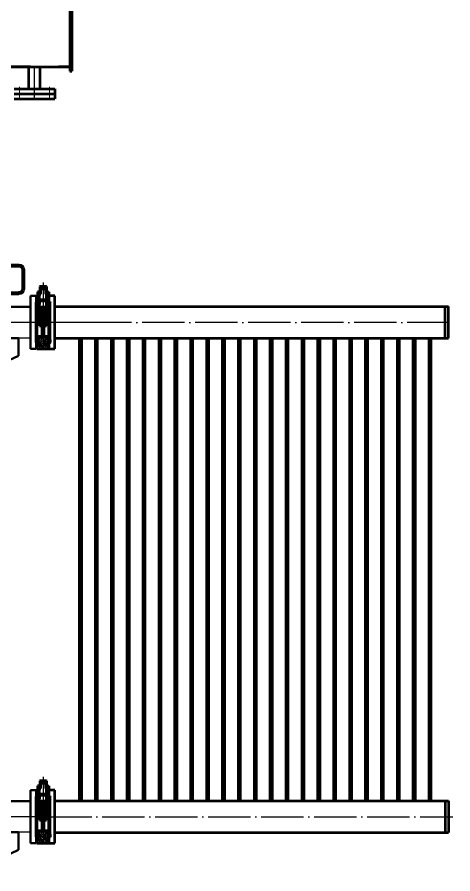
# Model space of a CAD drawing. Header units: inches. Extents: x 0 to 15444, y 0 to 10920.
# Drawn here: x 7705 to 8939, y 6809 to 9236 of the extents above; entities that cross this region are included whole.
import ezdxf

# ---------------------------------------------------------------- set-up
doc = ezdxf.new("R2010")
doc.units = ezdxf.units.IN
doc.header["$LTSCALE"] = 5
doc.header["$MEASUREMENT"] = 0
for name, pattern in [('ACAD_ISO04W100', [30, 24, -3, 0, -3]), ('CENTER', [2, 1.25, -0.25, 0.25, -0.25]), ('HIDDEN', [9.525, 6.35, -3.175]), ('HIDDEN2', [0.1875, 0.125, -0.0625]), ('PHANTOM', [63.5, 31.75, -6.35, 6.35, -6.35, 6.35, -6.35])]:
    doc.linetypes.add(name, pattern=pattern)
doc.layers.get('0').update_dxf_attribs({"color": 1, "linetype": 'ACAD_ISO04W100'})
for name, color, linetype, lineweight in [('1', 4, 'Continuous', 53), ('2', 3, 'Continuous', 20), ('3', 6, 'HIDDEN', 20), ('4', 2, 'PHANTOM', 25), ('中心线', 1, 'CENTER', 9)]:
    doc.layers.add(name, color=color, linetype=linetype, lineweight=lineweight)
doc.layers.add('3中心线层', color=1, linetype='CENTER')

# ---------------------------------------------------------------- blocks, each defined once
blk = doc.blocks.new('safsdf')
at = {"ltscale": 100}
blk.add_line((12172.1, 20759.7), (11962.9, 20759.7), dxfattribs=at)
at = {"layer": '1', "lineweight": 50, "ltscale": 100}
for p, q in [((12146.9, 20834.7), (12162.9, 20834.7)), ((12146.9, 20834.7), (12146.9, 20684.7)), ((12146.9, 20834.7), (12162.9, 20834.7)), ((12146.9, 20834.7), (12162.9, 20834.7)), ((12146.9, 20834.7), (12146.9, 20684.7)), ((12146.9, 20834.7), (12162.9, 20834.7)), ((12162.9, 20834.7), (12162.9, 20684.7)), ((12060.3, 20804), (11962.9, 20804)), ((11962.9, 20804), (11962.9, 20715.5)), ((12146.9, 20804), (12060.3, 20804)), ((12112.9, 20715.5), (11962.9, 20715.5)), ((12112.9, 20715.5), (12002.9, 20715.5)), ((12112.9, 20665.5), (12112.9, 20715.5)), ((11967.9, 20675.5), (11967.9, 20597.8)), ((12146.9, 20684.7), (12162.9, 20684.7)), ((12146.9, 20684.7), (12162.9, 20684.7)), ((12146.9, 20684.7), (12162.9, 20684.7)), ((12146.9, 20684.7), (12162.9, 20684.7)), ((11967.9, 20597.8), (12112.9, 20665.5))]:
    blk.add_line(p, q, dxfattribs=at)
at = {"layer": '1', "lineweight": 30, "ltscale": 100}
blk.add_line((12146.9, 20715.5), (12112.9, 20715.5), dxfattribs=at)
at = {"layer": '1', "lineweight": 50, "ltscale": 100}
blk.add_arc((11967.9, 20715.5), 40, 270, 0, dxfattribs=at)
blk = doc.blocks.new('储油柜-3')
at = {"layer": '1'}
for p, q in [((41543.3, 12300.6, 0), (41543.3, 11623.6, 0)), ((41549.3, 12300.6, 0), (41549.3, 11623.6, 0)), ((41549.3, 11806.6, 0), (41549.3, 11650.6, 0)), ((41273.3, 11635.6, 0), (41543.3, 11635.6, 0)), ((41427.2, 11573.6, 0), (41427.2, 11635.6, 0)), ((41459.2, 11573.6, 0), (41459.2, 11635.6, 0)), ((41543.3, 11623.6, 0), (41549.3, 11623.6, 0)), ((41385.7, 11573.6, 0), (41500.7, 11573.6, 0)), ((41385.7, 11559.6, 0), (41500.7, 11559.6, 0)), ((41385.7, 11559.6, 0), (41500.7, 11559.6, 0)), ((41394.9, 11559.6, 0), (41490.4, 11559.6, 0)), ((41500.7, 11573.6, 0), (41500.7, 11559.6, 0)), ((41500.7, 11559.6, 0), (41500.7, 11545.6, 0)), ((41385.7, 11545.6, 0), (41500.7, 11545.6, 0)), ((41394.9, 11545.6, 0), (41490.4, 11545.6, 0))]:
    blk.add_line(p, q, dxfattribs=at)
at = {"layer": '3', "ltscale": 5}
blk.add_line((41273.3, 11638.6, 0), (41543.3, 11638.6, 0), dxfattribs=at)
at = {"layer": '3中心线层', "ltscale": 100}
blk.add_line((41443.3, 11545.6, 0), (41443.3, 11635.6, 0), dxfattribs=at)
at = {"layer": '中心线', "linetype": 'CENTER', "ltscale": 100}
for p, q in [((41400.7, 11579.1, 0), (41400.7, 11555.6, 0)), ((41485.7, 11579.1, 0), (41485.7, 11555.6, 0)), ((41400.7, 11565.1, 0), (41400.7, 11541.6, 0)), ((41485.7, 11565.1, 0), (41485.7, 11541.6, 0))]:
    blk.add_line(p, q, dxfattribs=at)
blk = doc.blocks.new('等电位装置')
at = {"layer": '1'}
for p, q in [((7648.1, 10104), (7648.1, 10050)), ((7652.1, 10104), (7652.1, 10050)), ((7733.1, 10118), (7662.1, 10118)), ((7733.1, 10114), (7662.1, 10114)), ((7701.5, 10114), (7700.9, 10113.4)), ((7700.9, 10099.6), (7700.9, 10113.4)), ((7701.5, 10099), (7700.9, 10099.6)), ((7714.7, 10114), (7701.5, 10114)), ((7714.7, 10099), (7701.5, 10099)), ((7704.5, 10114), (7705.1, 10113.4)), ((7704.5, 10099), (7705.1, 10099.5)), ((7711.2, 10113.4), (7705.1, 10113.4)), ((7705.1, 10099.5), (7705.1, 10113.4)), ((7711.2, 10099.5), (7705.1, 10099.5)), ((7711.7, 10114), (7711.2, 10113.4)), ((7711.2, 10099.5), (7711.2, 10113.4)), ((7711.7, 10099), (7711.2, 10099.5)), ((7714.7, 10114), (7715.3, 10113.4)), ((7714.7, 10099), (7715.3, 10099.6)), ((7715.3, 10099.6), (7715.3, 10113.4)), ((7733.1, 10118), (7733.1, 10114)), ((7701.5, 10055), (7700.9, 10054.4)), ((7700.9, 10054.4), (7700.9, 10040.6)), ((7714.7, 10055), (7701.5, 10055)), ((7704.5, 10055), (7705.1, 10054.4)), ((7711.2, 10054.4), (7705.1, 10054.4)), ((7705.1, 10054.4), (7705.1, 10040.5)), ((7711.7, 10055), (7711.2, 10054.4)), ((7711.2, 10054.4), (7711.2, 10040.5)), ((7714.7, 10055), (7715.3, 10054.4)), ((7715.3, 10054.4), (7715.3, 10040.6)), ((7733.1, 10040), (7662.1, 10040)), ((7733.1, 10036), (7662.1, 10036)), ((7701.5, 10040), (7700.9, 10040.6)), ((7714.7, 10040), (7701.5, 10040)), ((7704.5, 10040), (7705.1, 10040.5)), ((7711.2, 10040.5), (7705.1, 10040.5)), ((7711.7, 10040), (7711.2, 10040.5)), ((7714.7, 10040), (7715.3, 10040.6)), ((7733.1, 10040), (7733.1, 10036))]:
    blk.add_line(p, q, dxfattribs=at)
for centre, radius, start, end in [((7662.1, 10104), 14, 90, 180), ((7662.1, 10104), 10, 90, 180), ((7662.1, 10050), 14, 180, 270), ((7662.1, 10050), 10, 180, 270)]:
    blk.add_arc(centre, radius, start, end, dxfattribs=at)
at = {"layer": '2', "ltscale": 0.5}
for p, q in [((7704.5, 10114), (7704.5, 10099)), ((7711.7, 10114), (7711.7, 10099)), ((7704.5, 10040), (7704.5, 10055)), ((7711.7, 10040), (7711.7, 10055))]:
    blk.add_line(p, q, dxfattribs=at)
at = {"layer": '4', "linetype": 'HIDDEN2', "ltscale": 0.5}
for p, q in [((7701.1, 10118), (7701.1, 10114)), ((7715.1, 10118), (7715.1, 10114)), ((7701.1, 10040), (7701.1, 10036)), ((7715.1, 10040), (7715.1, 10036))]:
    blk.add_line(p, q, dxfattribs=at)
at = {"layer": '中心线', "lineweight": 25, "ltscale": 5}
for p, q in [((7708.1, 10098.6), (7708.1, 10119.1)), ((7708.1, 10055.3), (7708.1, 10035.6))]:
    blk.add_line(p, q, dxfattribs=at)
blk = doc.blocks.new('散热器左视图')
h = blk.add_hatch()
h.set_pattern_fill('ANSI37', color=256, scale=0.5, angle=90, style=0)
h.set_pattern_definition([(135, (5870.3802, 8707.3477), (-1.122532, -1.122532), []), (225, (5870.3802, 8707.3477), (1.122532, -1.122532), [])])
h.paths.add_polyline_path([(6695.2, 7786.6), (6695.2, 7787.7), (6692.7, 7787.7), (6692.7, 7786.6)])
h.paths.add_polyline_path([(6690.2, 7787.7), (6690.2, 7786.6), (6692.7, 7786.6), (6692.7, 7787.7)])
h = blk.add_hatch()
h.set_pattern_fill('ANSI37', color=256, scale=0.5, angle=90, style=0)
h.set_pattern_definition([(225, (5870.3802, 3983.9217), (-1.122532, 1.122532), []), (135, (5870.3802, 3983.9217), (1.122532, 1.122532), [])])
h.paths.add_polyline_path([(6695.2, 6386.6), (6695.2, 6387.7), (6692.7, 6387.7), (6692.7, 6386.6)])
h.paths.add_polyline_path([(6690.2, 6387.7), (6690.2, 6386.6), (6692.7, 6386.6), (6692.7, 6387.7)])
at = {"layer": '2'}
h = blk.add_hatch(dxfattribs=at)
h.set_pattern_fill('ANSI31', color=256, scale=0.75, angle=90, style=0)
h.set_pattern_definition([(135, (10289.6293, 7999.9324), (-1.683798, -1.683798), [])])
h.paths.add_polyline_path([(6692.7, 7849.7), (6684.2, 7849.7), (6683.2, 7848.7), (6683.2, 7833.7), (6681.2, 7833.7), (6681.2, 7827.7), (6677.7, 7827.7), (6677.7, 7823.7), (6680.6, 7823.7, -0.039279), (6680.8, 7823.8), (6682.7, 7825.7), (6682.7, 7828.7), (6686.1, 7828.7), (6686.1, 7844.7), (6692.7, 7844.7)])
h.paths.add_polyline_path([(6702.2, 7848.7), (6701.2, 7849.7), (6692.7, 7849.7), (6692.7, 7844.7), (6699.3, 7844.7), (6699.3, 7828.7), (6702.7, 7828.7), (6702.7, 7825.7), (6704.5, 7823.8, -0.039279), (6704.7, 7823.7), (6707.7, 7823.7), (6707.7, 7827.7), (6704.2, 7827.7), (6704.2, 7833.7), (6702.2, 7833.7)])
h = blk.add_hatch(dxfattribs=at)
h.set_pattern_fill('ANSI31', color=256, style=0)
h.set_pattern_definition([(45, (6051.2724, 11015.429), (-2.245064, 2.245064), [])])
edge = h.paths.add_edge_path()
edge.add_line((6675.2, 7807.7), (6678.2, 7807.7))
edge.add_line((6678.2, 7807.7), (6678.2, 7793.7))
edge.add_line((6678.2, 7793.7), (6675.2, 7793.7))
edge.add_line((6675.2, 7793.7), (6675.2, 7787.7))
edge.add_line((6675.2, 7787.7), (6676.2, 7786.7))
edge.add_line((6676.2, 7786.7), (6682.7, 7786.7))
edge.add_line((6682.7, 7786.7), (6682.7, 7819.7))
edge.add_line((6682.7, 7819.7), (6680.8, 7821.6))
edge.add_arc((6681.4, 7822.7), 1.27, 231.8826, 240.8801, ccw=False)
edge.add_line((6680.6, 7821.7), (6675.2, 7821.7))
edge.add_line((6675.2, 7821.7), (6675.2, 7807.7))
edge = h.paths.add_edge_path()
edge.add_line((6707.2, 7807.7), (6710.2, 7807.7))
edge.add_line((6710.2, 7807.7), (6710.2, 7821.7))
edge.add_line((6710.2, 7821.7), (6704.7, 7821.7))
edge.add_arc((6703.9, 7822.7), 1.27, 299.1199, 308.1174, ccw=False)
edge.add_line((6704.5, 7821.6), (6702.7, 7819.7))
edge.add_line((6702.7, 7819.7), (6702.7, 7786.7))
edge.add_line((6702.7, 7786.7), (6709.2, 7786.7))
edge.add_line((6709.2, 7786.7), (6710.2, 7787.7))
edge.add_line((6710.2, 7787.7), (6710.2, 7793.7))
edge.add_line((6710.2, 7793.7), (6707.2, 7793.7))
edge.add_line((6707.2, 7793.7), (6707.2, 7807.7))
h = blk.add_hatch(dxfattribs=at)
h.set_pattern_fill('ANSI31', color=256, scale=0.75, style=0)
h.set_pattern_definition([(45, (10289.6293, 7999.9324), (-1.683798, 1.683798), [])])
h.paths.add_polyline_path([(6681.2, 7833.7), (6676.7, 7833.7), (6676.7, 7827.7), (6677.7, 7827.7), (6681.2, 7827.7)])
h.paths.add_polyline_path([(6708.7, 7833.7), (6704.2, 7833.7), (6704.2, 7827.7), (6707.7, 7827.7), (6708.7, 7827.7)])
h = blk.add_hatch(dxfattribs=at)
h.set_pattern_fill('ANSI37', color=256, scale=0.25, angle=90, style=0)
h.set_pattern_definition([(135, (10421.8711, 7999.9324), (-0.561266, -0.561266), []), (225, (10421.8711, 7999.9324), (0.561266, -0.561266), [])])
h.paths.add_polyline_path([(6704.7, 7823.7), (6704.7, 7823.7), (6704.5, 7823.8, 0.572241), (6702.7, 7822.7, 0.572241), (6704.5, 7821.6), (6704.7, 7821.7), (6704.7, 7821.7, 0.230329), (6705.2, 7822.7, 0.230329)])
h.paths.add_polyline_path([(6680.8, 7823.8), (6680.7, 7823.7), (6680.6, 7823.7, 0.230329), (6680.1, 7822.7, 0.230329), (6680.6, 7821.7), (6680.7, 7821.7), (6680.8, 7821.6, 0.572241), (6682.7, 7822.7, 0.572241)])
h = blk.add_hatch(dxfattribs=at)
h.set_pattern_fill('NET', color=256, scale=0.5, angle=45, style=0)
h.set_pattern_definition([(135, (7158.4869, 7358.2398), (1.122532, 1.122532), []), (45, (7158.4869, 7358.2398), (1.122532, -1.122532), [])])
h.paths.add_polyline_path([(6673.2, 7796.2, 0.414214), (6675.2, 7794.2), (6678.2, 7794.2), (6678.2, 7805.2), (6675.2, 7805.2, 0.414214), (6673.2, 7803.2)])
h = blk.add_hatch(dxfattribs=at)
h.set_pattern_fill('ANSI37', color=256, scale=0.5, angle=90, style=0)
h.set_pattern_definition([(135, (5870.3802, 8701.3477), (-1.122532, -1.122532), []), (225, (5870.3802, 8701.3477), (1.122532, -1.122532), [])])
h.paths.add_polyline_path([(6683.1, 7811.3), (6682.7, 7811.3), (6682.7, 7807.7), (6683.1, 7807.7, 1)])
h.paths.add_polyline_path([(6702.7, 7811.3), (6702.3, 7811.3, 1), (6702.3, 7807.7), (6702.7, 7807.7), (6702.7, 7807.8)])
h.paths.add_polyline_path([(6702.7, 7791.3), (6702.3, 7791.3, 1), (6702.3, 7787.7), (6702.7, 7787.7)])
h.paths.add_polyline_path([(6683.1, 7791.3), (6682.7, 7791.3), (6682.7, 7787.7), (6683.1, 7787.7, 1)])
h = blk.add_hatch(dxfattribs=at)
h.set_pattern_fill('NET', color=256, scale=0.5, angle=45, style=0)
h.set_pattern_definition([(45, (6226.8176, 7358.2398), (-1.122532, 1.122532), []), (135, (6226.8176, 7358.2398), (-1.122532, -1.122532), [])])
h.paths.add_polyline_path([(6712.2, 7803.2, 0.414214), (6710.2, 7805.2), (6707.2, 7805.2), (6707.2, 7794.2), (6710.2, 7794.2, 0.414214), (6712.2, 7796.2)])
h = blk.add_hatch(dxfattribs=at)
h.set_pattern_fill('NET', color=256, scale=0.5, angle=45, style=0)
h.set_pattern_definition([(225, (7158.4869, 8135.1788), (1.122532, -1.122532), []), (315, (7158.4869, 8135.1788), (1.122532, 1.122532), [])])
h.paths.add_polyline_path([(6673.2, 7690.2, 0.414214), (6675.2, 7688.2), (6678.2, 7688.2), (6678.2, 7699.2), (6675.2, 7699.2, 0.414214), (6673.2, 7697.2)])
h = blk.add_hatch(dxfattribs=at)
h.set_pattern_fill('NET', color=256, scale=0.5, angle=45, style=0)
h.set_pattern_definition([(315, (6226.8176, 8135.1788), (-1.122532, -1.122532), []), (225, (6226.8176, 8135.1788), (-1.122532, 1.122532), [])])
h.paths.add_polyline_path([(6712.2, 7697.2, 0.414214), (6710.2, 7699.2), (6707.2, 7699.2), (6707.2, 7688.2), (6710.2, 7688.2, 0.414214), (6712.2, 7690.2)])
h = blk.add_hatch(dxfattribs=at)
h.set_pattern_fill('ANSI31', color=256, scale=0.75, style=0)
h.set_pattern_definition([(315, (10289.6293, 4691.337), (-1.683798, -1.683798), [])])
h.paths.add_polyline_path([(6681.2, 6433.7), (6676.7, 6433.7), (6676.7, 6427.7), (6677.7, 6427.7), (6681.2, 6427.7)])
h.paths.add_polyline_path([(6708.7, 6433.7), (6704.2, 6433.7), (6704.2, 6427.7), (6707.7, 6427.7), (6708.7, 6427.7)])
h = blk.add_hatch(dxfattribs=at)
h.set_pattern_fill('ANSI31', color=256, scale=0.75, angle=90, style=0)
h.set_pattern_definition([(225, (10289.6293, 4691.337), (-1.683798, 1.683798), [])])
h.paths.add_polyline_path([(6692.7, 6449.7), (6684.2, 6449.7), (6683.2, 6448.7), (6683.2, 6433.7), (6681.2, 6433.7), (6681.2, 6427.7), (6677.7, 6427.7), (6677.7, 6423.7), (6680.6, 6423.7, -0.039279), (6680.8, 6423.8), (6682.7, 6425.7), (6682.7, 6428.7), (6686.1, 6428.7), (6686.1, 6444.7), (6692.7, 6444.7)])
h.paths.add_polyline_path([(6702.2, 6448.7), (6701.2, 6449.7), (6692.7, 6449.7), (6692.7, 6444.7), (6699.3, 6444.7), (6699.3, 6428.7), (6702.7, 6428.7), (6702.7, 6425.7), (6704.5, 6423.8, -0.039279), (6704.7, 6423.7), (6707.7, 6423.7), (6707.7, 6427.7), (6704.2, 6427.7), (6704.2, 6433.7), (6702.2, 6433.7)])
h = blk.add_hatch(dxfattribs=at)
h.set_pattern_fill('ANSI31', color=256, style=0)
h.set_pattern_definition([(315, (6051.2724, 1675.8403), (-2.245064, -2.245064), [])])
edge = h.paths.add_edge_path()
edge.add_line((6675.2, 6407.7), (6678.2, 6407.7))
edge.add_line((6678.2, 6407.7), (6678.2, 6393.7))
edge.add_line((6678.2, 6393.7), (6675.2, 6393.7))
edge.add_line((6675.2, 6393.7), (6675.2, 6387.7))
edge.add_line((6675.2, 6387.7), (6676.2, 6386.7))
edge.add_line((6676.2, 6386.7), (6682.7, 6386.7))
edge.add_line((6682.7, 6386.7), (6682.7, 6419.7))
edge.add_line((6682.7, 6419.7), (6680.8, 6421.6))
edge.add_arc((6681.4, 6422.7), 1.27, 231.8826, 240.8801, ccw=False)
edge.add_line((6680.6, 6421.7), (6675.2, 6421.7))
edge.add_line((6675.2, 6421.7), (6675.2, 6407.7))
edge = h.paths.add_edge_path()
edge.add_line((6707.2, 6407.7), (6710.2, 6407.7))
edge.add_line((6710.2, 6407.7), (6710.2, 6421.7))
edge.add_line((6710.2, 6421.7), (6704.7, 6421.7))
edge.add_arc((6703.9, 6422.7), 1.27, 299.1199, 308.1174, ccw=False)
edge.add_line((6704.5, 6421.6), (6702.7, 6419.7))
edge.add_line((6702.7, 6419.7), (6702.7, 6386.7))
edge.add_line((6702.7, 6386.7), (6709.2, 6386.7))
edge.add_line((6709.2, 6386.7), (6710.2, 6387.7))
edge.add_line((6710.2, 6387.7), (6710.2, 6393.7))
edge.add_line((6710.2, 6393.7), (6707.2, 6393.7))
edge.add_line((6707.2, 6393.7), (6707.2, 6407.7))
h = blk.add_hatch(dxfattribs=at)
h.set_pattern_fill('ANSI37', color=256, scale=0.25, angle=90, style=0)
h.set_pattern_definition([(225, (10421.8711, 4691.337), (-0.561266, 0.561266), []), (135, (10421.8711, 4691.337), (0.561266, 0.561266), [])])
h.paths.add_polyline_path([(6704.7, 6423.7), (6704.7, 6423.7), (6704.5, 6423.8, 0.572241), (6702.7, 6422.7, 0.572241), (6704.5, 6421.6), (6704.7, 6421.7), (6704.7, 6421.7, 0.230329), (6705.2, 6422.7, 0.230329)])
h.paths.add_polyline_path([(6680.8, 6423.8), (6680.7, 6423.7), (6680.6, 6423.7, 0.230329), (6680.1, 6422.7, 0.230329), (6680.6, 6421.7), (6680.7, 6421.7), (6680.8, 6421.6, 0.572241), (6682.7, 6422.7, 0.572241)])
h = blk.add_hatch(dxfattribs=at)
h.set_pattern_fill('ANSI37', color=256, scale=0.5, angle=90, style=0)
h.set_pattern_definition([(225, (5870.3802, 3989.9217), (-1.122532, 1.122532), []), (135, (5870.3802, 3989.9217), (1.122532, 1.122532), [])])
h.paths.add_polyline_path([(6683.1, 6411.3), (6682.7, 6411.3), (6682.7, 6407.7), (6683.1, 6407.7, 1)])
h.paths.add_polyline_path([(6702.7, 6411.3), (6702.3, 6411.3, 1), (6702.3, 6407.7), (6702.7, 6407.7), (6702.7, 6407.8)])
h.paths.add_polyline_path([(6702.7, 6391.3), (6702.3, 6391.3, 1), (6702.3, 6387.7), (6702.7, 6387.7)])
h.paths.add_polyline_path([(6683.1, 6391.3), (6682.7, 6391.3), (6682.7, 6387.7), (6683.1, 6387.7, 1)])
h = blk.add_hatch(dxfattribs=at)
h.set_pattern_fill('NET', color=256, scale=0.5, angle=45, style=0)
h.set_pattern_definition([(225, (7158.4869, 5333.0295), (1.122532, -1.122532), []), (315, (7158.4869, 5333.0295), (1.122532, 1.122532), [])])
h.paths.add_polyline_path([(6673.2, 6396.2, 0.414214), (6675.2, 6394.2), (6678.2, 6394.2), (6678.2, 6405.2), (6675.2, 6405.2, 0.414214), (6673.2, 6403.2)])
h = blk.add_hatch(dxfattribs=at)
h.set_pattern_fill('NET', color=256, scale=0.5, angle=45, style=0)
h.set_pattern_definition([(315, (6226.8176, 5333.0295), (-1.122532, -1.122532), []), (225, (6226.8176, 5333.0295), (-1.122532, 1.122532), [])])
h.paths.add_polyline_path([(6712.2, 6403.2, 0.414214), (6710.2, 6405.2), (6707.2, 6405.2), (6707.2, 6394.2), (6710.2, 6394.2, 0.414214), (6712.2, 6396.2)])
h = blk.add_hatch(dxfattribs=at)
h.set_pattern_fill('NET', color=256, scale=0.5, angle=45, style=0)
h.set_pattern_definition([(135, (7158.4869, 4556.0905), (1.122532, 1.122532), []), (45, (7158.4869, 4556.0905), (1.122532, -1.122532), [])])
h.paths.add_polyline_path([(6673.2, 6290.2, 0.414214), (6675.2, 6288.2), (6678.2, 6288.2), (6678.2, 6299.2), (6675.2, 6299.2, 0.414214), (6673.2, 6297.2)])
h = blk.add_hatch(dxfattribs=at)
h.set_pattern_fill('NET', color=256, scale=0.5, angle=45, style=0)
h.set_pattern_definition([(45, (6226.8176, 4556.0905), (-1.122532, 1.122532), []), (135, (6226.8176, 4556.0905), (-1.122532, -1.122532), [])])
h.paths.add_polyline_path([(6712.2, 6297.2, 0.414214), (6710.2, 6299.2), (6707.2, 6299.2), (6707.2, 6288.2), (6710.2, 6288.2, 0.414214), (6712.2, 6290.2)])
for p, q in [((6692.7, 7859.3), (6692.7, 7668.4)), ((6678.9, 7766.7), (6706.1, 7766.7)), ((6685.7, 7769.2), (6702.7, 7769.2)), ((5541.5, 7746.7), (6544.9, 7746.7)), ((6669.5, 7746.7), (6715.6, 7746.7)), ((6685.7, 7764.2), (6702.7, 7764.2)), ((6685.7, 7749.2), (6702.7, 7749.2)), ((6685.7, 7744.2), (6702.7, 7744.2)), ((6692.7, 6459.3), (6692.7, 6268.4)), ((6678.9, 6366.7), (6706.1, 6366.7)), ((6685.7, 6369.2), (6702.7, 6369.2)), ((6685.7, 6364.2), (6702.7, 6364.2)), ((6675.2, 6346.7), (5532.1, 6346.7)), ((6669.5, 6346.7), (6715.6, 6346.7)), ((6685.7, 6349.2), (6702.7, 6349.2)), ((6685.7, 6344.2), (6702.7, 6344.2))]:
    blk.add_line(p, q)
at = {"layer": '1'}
for p, q in [((6683.2, 7848.7), (6684.2, 7849.7)), ((6683.2, 7848.7), (6683.2, 7833.7)), ((6701.2, 7849.7), (6684.2, 7849.7)), ((6699.3, 7844.7), (6686.1, 7844.7)), ((6686.1, 7844.7), (6686.1, 7828.7)), ((6699.2, 7841.7), (6686.2, 7841.7)), ((6686.2, 7841.7), (6686.2, 7826.7)), ((6699.2, 7826.7), (6699.2, 7841.7)), ((6699.3, 7828.7), (6699.3, 7844.7)), ((6701.2, 7849.7), (6702.2, 7848.7)), ((6702.2, 7848.7), (6702.2, 7833.7)), ((6675.2, 7821.7), (6680.7, 7821.7)), ((6675.2, 7805.2), (6675.2, 7821.7)), ((6681.2, 7833.7), (6676.7, 7833.7)), ((6676.7, 7833.7), (6676.7, 7821.7)), ((6677.7, 7827.7), (6676.7, 7827.7)), ((6677.7, 7823.7), (6677.7, 7827.7)), ((6677.7, 7827.7), (6681.2, 7827.7)), ((6677.7, 7823.7), (6680.7, 7823.7)), ((6680.7, 7823.7), (6682.7, 7825.7)), ((6680.7, 7821.7), (6682.7, 7819.7)), ((6683.2, 7833.7), (6681.2, 7833.7)), ((6681.2, 7833.7), (6681.2, 7827.7)), ((6682.7, 7825.7), (6682.7, 7828.7)), ((6682.7, 7828.7), (6686.1, 7828.7)), ((6682.7, 7736.7), (6682.7, 7826.7)), ((6686.2, 7826.7), (6682.7, 7826.7)), ((6702.7, 7826.7), (6699.2, 7826.7)), ((6699.3, 7828.7), (6702.7, 7828.7)), ((6702.2, 7833.7), (6708.7, 7833.7)), ((6702.7, 7828.7), (6702.7, 7825.7)), ((6702.7, 7786.7), (6702.7, 7826.7)), ((6704.7, 7823.7), (6702.7, 7825.7)), ((6704.7, 7821.7), (6702.7, 7819.7)), ((6702.7, 7813.8), (6702.7, 7797.4)), ((6704.2, 7833.7), (6704.2, 7827.7)), ((6704.2, 7827.7), (6707.7, 7827.7)), ((6704.7, 7823.7), (6707.7, 7823.7)), ((6704.7, 7821.7), (6710.2, 7821.7)), ((6707.7, 7823.7), (6707.7, 7827.7)), ((6707.7, 7827.7), (6708.7, 7827.7)), ((6708.7, 7833.7), (6708.7, 7821.7)), ((6710.2, 7821.7), (6710.2, 7805.2)), ((6673.2, 7796.2), (6673.2, 7803.2)), ((6673.2, 7690.2), (6673.2, 7803.2)), ((6678.2, 7805.2), (6675.2, 7805.2)), ((6678.2, 7805.2), (6675.2, 7805.2)), ((6675.2, 7699.2), (6675.2, 7794.2)), ((6675.2, 7794.2), (6678.2, 7794.2)), ((6675.2, 7794.2), (6678.2, 7794.2)), ((6678.2, 7794.2), (6678.2, 7805.2)), ((6678.2, 7794.2), (6678.2, 7805.2)), ((6702.7, 7811.3), (6682.7, 7811.3)), ((6702.7, 7807.7), (6682.7, 7807.7)), ((6702.7, 7791.3), (6682.7, 7791.3)), ((6702.7, 7793.7), (6702.7, 7736.7)), ((6707.2, 7794.2), (6707.2, 7805.2)), ((6707.2, 7805.2), (6710.2, 7805.2)), ((6710.2, 7794.2), (6707.2, 7794.2)), ((6710.2, 7794.2), (6710.2, 7699.2)), ((6712.2, 7690.2), (6712.2, 7803.2)), ((6675.2, 7787.7), (6676.2, 7786.7)), ((6676.2, 7786.7), (6682.7, 7786.7)), ((6676.2, 7706.7), (6676.2, 7786.7)), ((6702.7, 7787.7), (6682.7, 7787.7)), ((6682.7, 7772.7), (6685.7, 7769.7)), ((6695.2, 7769.7), (6685.7, 7769.7)), ((6685.7, 7769.7), (6685.7, 7763.7)), ((6685.7, 7768.7), (6702.7, 7768.7)), ((6690.2, 7769.7), (6690.2, 7787.7)), ((6690.2, 7786.6), (6695.2, 7786.6)), ((6695.2, 7769.2), (6695.2, 7787.7)), ((6702.7, 7786.7), (6709.2, 7786.7)), ((6710.2, 7787.7), (6709.2, 7786.7)), ((6709.2, 7706.7), (6709.2, 7786.7)), ((6682.7, 7760.7), (6685.7, 7763.7)), ((6682.7, 7752.7), (6685.7, 7749.7)), ((6682.7, 7740.7), (6685.7, 7743.7)), ((6685.7, 7764.7), (6702.7, 7764.7)), ((6695.2, 7763.7), (6685.7, 7763.7)), ((6695.2, 7749.7), (6685.7, 7749.7)), ((6685.7, 7749.7), (6685.7, 7743.7)), ((6685.7, 7748.7), (6702.7, 7748.7)), ((6685.7, 7744.7), (6702.7, 7744.7)), ((6695.2, 7743.7), (6685.7, 7743.7)), ((6690.2, 7749.7), (6690.2, 7763.7)), ((6690.2, 7707.2), (6690.2, 7743.7)), ((6695.2, 7749.2), (6695.2, 7764.2)), ((6695.2, 7707.2), (6695.2, 7744.2)), ((6690.2, 7736.7), (6682.7, 7736.7)), ((6702.7, 7736.7), (6695.2, 7736.7)), ((6673.2, 7697.2), (6673.2, 7690.2)), ((6676.2, 7706.7), (6675.2, 7705.7)), ((6678.2, 7699.2), (6675.2, 7699.2)), ((6675.2, 7699.2), (6678.2, 7699.2)), ((6675.2, 7699.2), (6678.2, 7699.2)), ((6676.2, 7706.7), (6709.2, 7706.7)), ((6678.2, 7699.2), (6678.2, 7688.2)), ((6678.2, 7699.2), (6678.2, 7688.2)), ((6678.2, 7699.2), (6678.2, 7688.2)), ((6710.2, 7699.2), (6707.2, 7699.2)), ((6707.2, 7699.2), (6707.2, 7688.2)), ((6710.2, 7699.2), (6707.2, 7699.2)), ((6707.2, 7699.2), (6707.2, 7688.2)), ((6709.2, 7706.7), (6710.2, 7705.7)), ((6712.2, 7697.2), (6712.2, 7690.2)), ((6675.2, 7671.7), (6675.2, 7688.2)), ((6678.2, 7688.2), (6675.2, 7688.2)), ((6678.2, 7688.2), (6675.2, 7688.2)), ((6678.2, 7688.2), (6675.2, 7688.2)), ((6710.2, 7671.7), (6675.2, 7671.7)), ((6707.2, 7688.2), (6710.2, 7688.2)), ((6707.2, 7688.2), (6710.2, 7688.2)), ((6710.2, 7688.2), (6710.2, 7671.7)), ((6681.2, 6433.7), (6676.7, 6433.7)), ((6676.7, 6433.7), (6676.7, 6421.7)), ((6683.2, 6433.7), (6681.2, 6433.7)), ((6681.2, 6433.7), (6681.2, 6427.7)), ((6683.2, 6448.7), (6684.2, 6449.7)), ((6683.2, 6448.7), (6683.2, 6433.7)), ((6701.2, 6449.7), (6684.2, 6449.7)), ((6699.3, 6444.7), (6686.1, 6444.7)), ((6686.1, 6444.7), (6686.1, 6428.7)), ((6699.2, 6441.7), (6686.2, 6441.7)), ((6686.2, 6441.7), (6686.2, 6426.7)), ((6699.2, 6426.7), (6699.2, 6441.7)), ((6699.3, 6428.7), (6699.3, 6444.7)), ((6701.2, 6449.7), (6702.2, 6448.7)), ((6702.2, 6448.7), (6702.2, 6433.7)), ((6702.2, 6433.7), (6708.7, 6433.7)), ((6704.2, 6433.7), (6704.2, 6427.7)), ((6708.7, 6433.7), (6708.7, 6421.7)), ((6675.2, 6421.7), (6680.7, 6421.7)), ((6675.2, 6405.2), (6675.2, 6421.7)), ((6677.7, 6427.7), (6676.7, 6427.7)), ((6677.7, 6423.7), (6677.7, 6427.7)), ((6677.7, 6427.7), (6681.2, 6427.7)), ((6677.7, 6423.7), (6680.7, 6423.7)), ((6680.7, 6423.7), (6682.7, 6425.7)), ((6680.7, 6421.7), (6682.7, 6419.7)), ((6682.7, 6425.7), (6682.7, 6428.7)), ((6682.7, 6428.7), (6686.1, 6428.7)), ((6682.7, 6336.7), (6682.7, 6426.7)), ((6686.2, 6426.7), (6682.7, 6426.7)), ((6702.7, 6411.3), (6682.7, 6411.3)), ((6702.7, 6407.7), (6682.7, 6407.7)), ((6702.7, 6426.7), (6699.2, 6426.7)), ((6699.3, 6428.7), (6702.7, 6428.7)), ((6702.7, 6428.7), (6702.7, 6425.7)), ((6702.7, 6386.7), (6702.7, 6426.7)), ((6704.7, 6423.7), (6702.7, 6425.7)), ((6704.7, 6421.7), (6702.7, 6419.7)), ((6702.7, 6413.8), (6702.7, 6397.4)), ((6704.2, 6427.7), (6707.7, 6427.7)), ((6704.7, 6423.7), (6707.7, 6423.7)), ((6704.7, 6421.7), (6710.2, 6421.7)), ((6707.7, 6423.7), (6707.7, 6427.7)), ((6707.7, 6427.7), (6708.7, 6427.7)), ((6710.2, 6421.7), (6710.2, 6405.2)), ((6673.2, 6396.2), (6673.2, 6403.2)), ((6673.2, 6290.2), (6673.2, 6403.2)), ((6678.2, 6405.2), (6675.2, 6405.2)), ((6678.2, 6405.2), (6675.2, 6405.2)), ((6675.2, 6299.2), (6675.2, 6394.2)), ((6675.2, 6394.2), (6678.2, 6394.2)), ((6675.2, 6394.2), (6678.2, 6394.2)), ((6675.2, 6387.7), (6676.2, 6386.7)), ((6676.2, 6386.7), (6682.7, 6386.7)), ((6676.2, 6306.7), (6676.2, 6386.7)), ((6678.2, 6394.2), (6678.2, 6405.2)), ((6678.2, 6394.2), (6678.2, 6405.2)), ((6702.7, 6391.3), (6682.7, 6391.3)), ((6702.7, 6387.7), (6682.7, 6387.7)), ((6690.2, 6369.7), (6690.2, 6387.7)), ((6690.2, 6386.6), (6695.2, 6386.6)), ((6695.2, 6369.2), (6695.2, 6387.7)), ((6702.7, 6393.7), (6702.7, 6336.7)), ((6702.7, 6386.7), (6709.2, 6386.7)), ((6707.2, 6394.2), (6707.2, 6405.2)), ((6707.2, 6405.2), (6710.2, 6405.2)), ((6710.2, 6394.2), (6707.2, 6394.2)), ((6710.2, 6387.7), (6709.2, 6386.7)), ((6709.2, 6306.7), (6709.2, 6386.7)), ((6710.2, 6394.2), (6710.2, 6299.2)), ((6712.2, 6290.2), (6712.2, 6403.2)), ((6682.7, 6372.7), (6685.7, 6369.7)), ((6682.7, 6360.7), (6685.7, 6363.7)), ((6695.2, 6369.7), (6685.7, 6369.7)), ((6685.7, 6369.7), (6685.7, 6363.7)), ((6685.7, 6368.7), (6702.7, 6368.7)), ((6685.7, 6364.7), (6702.7, 6364.7)), ((6695.2, 6363.7), (6685.7, 6363.7)), ((6690.2, 6349.7), (6690.2, 6363.7)), ((6695.2, 6349.2), (6695.2, 6364.2)), ((6682.7, 6352.7), (6685.7, 6349.7)), ((6682.7, 6340.7), (6685.7, 6343.7)), ((6690.2, 6336.7), (6682.7, 6336.7)), ((6695.2, 6349.7), (6685.7, 6349.7)), ((6685.7, 6349.7), (6685.7, 6343.7)), ((6685.7, 6348.7), (6702.7, 6348.7)), ((6685.7, 6344.7), (6702.7, 6344.7)), ((6695.2, 6343.7), (6685.7, 6343.7)), ((6690.2, 6307.2), (6690.2, 6343.7)), ((6695.2, 6307.2), (6695.2, 6344.2)), ((6702.7, 6336.7), (6695.2, 6336.7)), ((6673.2, 6297.2), (6673.2, 6290.2)), ((6676.2, 6306.7), (6675.2, 6305.7)), ((6678.2, 6299.2), (6675.2, 6299.2)), ((6675.2, 6299.2), (6678.2, 6299.2)), ((6675.2, 6299.2), (6678.2, 6299.2)), ((6675.2, 6271.7), (6675.2, 6288.2)), ((6678.2, 6288.2), (6675.2, 6288.2)), ((6678.2, 6288.2), (6675.2, 6288.2)), ((6678.2, 6288.2), (6675.2, 6288.2)), ((6676.2, 6306.7), (6709.2, 6306.7)), ((6678.2, 6299.2), (6678.2, 6288.2)), ((6678.2, 6299.2), (6678.2, 6288.2)), ((6678.2, 6299.2), (6678.2, 6288.2)), ((6710.2, 6299.2), (6707.2, 6299.2)), ((6707.2, 6299.2), (6707.2, 6288.2)), ((6710.2, 6299.2), (6707.2, 6299.2)), ((6707.2, 6299.2), (6707.2, 6288.2)), ((6707.2, 6288.2), (6710.2, 6288.2)), ((6707.2, 6288.2), (6710.2, 6288.2)), ((6709.2, 6306.7), (6710.2, 6305.7)), ((6710.2, 6288.2), (6710.2, 6271.7)), ((6712.2, 6297.2), (6712.2, 6290.2)), ((6710.2, 6271.7), (6675.2, 6271.7))]:
    blk.add_line(p, q, dxfattribs=at)
at = {"layer": '1', "lineweight": 53, "ltscale": 4}
for p, q in [((6659.2, 7821.7), (6675.2, 7821.7)), ((6659.2, 7671.7), (6659.2, 7821.7)), ((6675.2, 7671.7), (6675.2, 7821.7)), ((5544.2, 7701.7), (5544.2, 7791.7)), ((6659.2, 7791.7), (5544.2, 7791.7)), ((5554.2, 7701.7), (5554.2, 7791.7)), ((6659.2, 7701.7), (5544.2, 7701.7)), ((5594.2, 7701.7), (5594.2, 6391.7)), ((5600.2, 7701.7), (5600.2, 6391.7)), ((5639.2, 7701.7), (5639.2, 6391.7)), ((5645.2, 7701.7), (5645.2, 6391.7)), ((5684.2, 7701.7), (5684.2, 6391.7)), ((5690.2, 7701.7), (5690.2, 6391.7)), ((5729.2, 7701.7), (5729.2, 6391.7)), ((5735.2, 7701.7), (5735.2, 6391.7)), ((5774.2, 7701.7), (5774.2, 6391.7)), ((5780.2, 7701.7), (5780.2, 6391.7)), ((5819.2, 7701.7), (5819.2, 6391.7)), ((5825.2, 7701.7), (5825.2, 6391.7)), ((5864.2, 7701.7), (5864.2, 6391.7)), ((5870.2, 7701.7), (5870.2, 6391.7)), ((5909.2, 7701.7), (5909.2, 6391.7)), ((5915.2, 7701.7), (5915.2, 6391.7)), ((5954.2, 7701.7), (5954.2, 6391.7)), ((5960.2, 7701.7), (5960.2, 6391.7)), ((5999.2, 7701.7), (5999.2, 6391.7)), ((6005.2, 7701.7), (6005.2, 6391.7)), ((6044.2, 7701.7), (6044.2, 6391.7)), ((6050.2, 7701.7), (6050.2, 6391.7)), ((6089.2, 7701.7), (6089.2, 6391.7)), ((6095.2, 7701.7), (6095.2, 6391.7)), ((6134.2, 7701.7), (6134.2, 6391.7)), ((6140.2, 7701.7), (6140.2, 6391.7)), ((6179.2, 7701.7), (6179.2, 6391.7)), ((6185.2, 7701.7), (6185.2, 6391.7)), ((6224.2, 7701.7), (6224.2, 6391.7)), ((6230.2, 7701.7), (6230.2, 6391.7)), ((6269.2, 7701.7), (6269.2, 6391.7)), ((6275.2, 7701.7), (6275.2, 6391.7)), ((6314.2, 7701.7), (6314.2, 6391.7)), ((6320.2, 7701.7), (6320.2, 6391.7)), ((6359.2, 7701.7), (6359.2, 6391.7)), ((6365.2, 7701.7), (6365.2, 6391.7)), ((6404.2, 7701.7), (6404.2, 6391.7)), ((6410.2, 7701.7), (6410.2, 6391.7)), ((6449.2, 7701.7), (6449.2, 6391.7)), ((6455.2, 7701.7), (6455.2, 6391.7)), ((6494.2, 7701.7), (6494.2, 6391.7)), ((6500.2, 7701.7), (6500.2, 6391.7)), ((6539.2, 7701.7), (6539.2, 6391.7)), ((6545.2, 7701.7), (6545.2, 6391.7)), ((6584.2, 7701.7), (6584.2, 6391.7)), ((6590.2, 7701.7), (6590.2, 6391.7)), ((6675.2, 7671.7), (6659.2, 7671.7)), ((6659.2, 6421.7), (6675.2, 6421.7)), ((6659.2, 6271.7), (6659.2, 6421.7)), ((6675.2, 6271.7), (6675.2, 6421.7)), ((6659.2, 6391.7), (5544.2, 6391.7)), ((5544.2, 6391.7), (5544.2, 6301.7)), ((5554.2, 6391.7), (5554.2, 6301.7)), ((6659.2, 6301.7), (5544.2, 6301.7)), ((6675.2, 6271.7), (6659.2, 6271.7))]:
    blk.add_line(p, q, dxfattribs=at)
at = {"layer": '1'}
for centre in [(6681.4, 7822.7), (6703.9, 7822.7), (6681.4, 6422.7), (6703.9, 6422.7)]:
    blk.add_circle(centre, 1.27, dxfattribs=at)
for centre, radius, start, end in [((6675.2, 7803.2), 2, 90, 180), ((6675.2, 7796.2), 2, 180, 270), ((6683.1, 7809.5), 1.8, 270, 90), ((6683.1, 7789.5), 1.8, 270, 90), ((6702.3, 7809.5), 1.8, 90, 270), ((6702.3, 7789.5), 1.8, 90, 270), ((6710.2, 7803.2), 2, 0, 90), ((6710.2, 7796.2), 2, 270, 0), ((6675.2, 7697.2), 2, 90, 180), ((6690.7, 7707.2), 0.5, 180, 270), ((6694.7, 7707.2), 0.5, 270, 0), ((6710.2, 7697.2), 2, 0, 90), ((6675.2, 7690.2), 2, 180, 270), ((6710.2, 7690.2), 2, 270, 0), ((6683.1, 6409.5), 1.8, 270, 90), ((6702.3, 6409.5), 1.8, 90, 270), ((6675.2, 6403.2), 2, 90, 180), ((6675.2, 6396.2), 2, 180, 270), ((6683.1, 6389.5), 1.8, 270, 90), ((6702.3, 6389.5), 1.8, 90, 270), ((6710.2, 6403.2), 2, 0, 90), ((6710.2, 6396.2), 2, 270, 0), ((6675.2, 6297.2), 2, 90, 180), ((6675.2, 6290.2), 2, 180, 270), ((6690.7, 6307.2), 0.5, 180, 270), ((6694.7, 6307.2), 0.5, 270, 0), ((6710.2, 6297.2), 2, 0, 90), ((6710.2, 6290.2), 2, 270, 0)]:
    blk.add_arc(centre, radius, start, end, dxfattribs=at)
at = {"layer": '2'}
for p, q in [((6675.2, 7701.5), (6680.4, 7706.7)), ((6675.2, 7699.5), (6684.9, 7706.7)), ((6675.2, 7679), (6692.7, 7699)), ((6675.2, 7674.5), (6692.7, 7694.5)), ((6678.2, 7698), (6689.4, 7706.7)), ((6678.2, 7693.5), (6692.7, 7705.5)), ((6678.2, 7689), (6692.7, 7701)), ((6692.7, 7705.5), (6693.9, 7706.7)), ((6692.7, 7701), (6698.4, 7706.7)), ((6692.7, 7699), (6702.8, 7706.7)), ((6692.7, 7694.5), (6707.3, 7706.7)), ((6692.7, 7690), (6710.2, 7705)), ((6692.7, 7685.5), (6710.2, 7700.5)), ((6692.7, 7678.6), (6707.2, 7695.6)), ((6675.2, 7686), (6677.4, 7688.2)), ((6676.8, 7671.7), (6692.7, 7690)), ((6681.3, 7671.7), (6692.7, 7685.5)), ((6685.8, 7671.7), (6692.7, 7678.6)), ((6690.3, 7671.7), (6692.7, 7674.1)), ((6692.7, 7674.1), (6707.2, 7691.1)), ((6694.8, 7671.7), (6708.8, 7688.2)), ((6699.3, 7671.7), (6710.2, 7685.1)), ((6703.8, 7671.7), (6710.2, 7678.1)), ((6708.3, 7671.7), (6710.2, 7673.6)), ((6675.2, 6301.5), (6680.4, 6306.7)), ((6675.2, 6299.5), (6684.9, 6306.7)), ((6675.2, 6279), (6692.7, 6299)), ((6675.2, 6274.5), (6692.7, 6294.5)), ((6675.2, 6286), (6677.4, 6288.2)), ((6676.8, 6271.7), (6692.7, 6290)), ((6678.2, 6298), (6689.4, 6306.7)), ((6678.2, 6293.5), (6692.7, 6305.5)), ((6678.2, 6289), (6692.7, 6301)), ((6681.3, 6271.7), (6692.7, 6285.5)), ((6692.7, 6305.5), (6693.9, 6306.7)), ((6692.7, 6301), (6698.4, 6306.7)), ((6692.7, 6299), (6702.8, 6306.7)), ((6692.7, 6294.5), (6707.3, 6306.7)), ((6692.7, 6290), (6710.2, 6305)), ((6692.7, 6285.5), (6710.2, 6300.5)), ((6692.7, 6278.6), (6707.2, 6295.6)), ((6692.7, 6274.1), (6707.2, 6291.1)), ((6694.8, 6271.7), (6708.8, 6288.2)), ((6699.3, 6271.7), (6710.2, 6285.1)), ((6685.8, 6271.7), (6692.7, 6278.6)), ((6690.3, 6271.7), (6692.7, 6274.1)), ((6703.8, 6271.7), (6710.2, 6278.1)), ((6708.3, 6271.7), (6710.2, 6273.6))]:
    blk.add_line(p, q, dxfattribs=at)
at = {"layer": '3中心线层', "ltscale": 40}
blk.add_line((6544.9, 7746.7), (6675.2, 7746.7), dxfattribs=at)

msp = doc.modelspace()

# ---------------------------------------------------------------- block references
at = {"linetype": 'ByBlock'}
msp.add_blockref('储油柜-3', (-33688.915, -2541.182, 0), dxfattribs=at)
at = {"xscale": -1}
msp.add_blockref('散热器左视图', (14471.507, 624.172), dxfattribs=at)
for p in [(-4403.51, -12388.859), (-4403.51, -13788.859)]:
    msp.add_blockref('safsdf', p)
at = {"layer": '2', "xscale": -1}
msp.add_blockref('等电位装置', (15372.476, -1584.09), dxfattribs=at)

doc.saveas('drawing.dxf')
